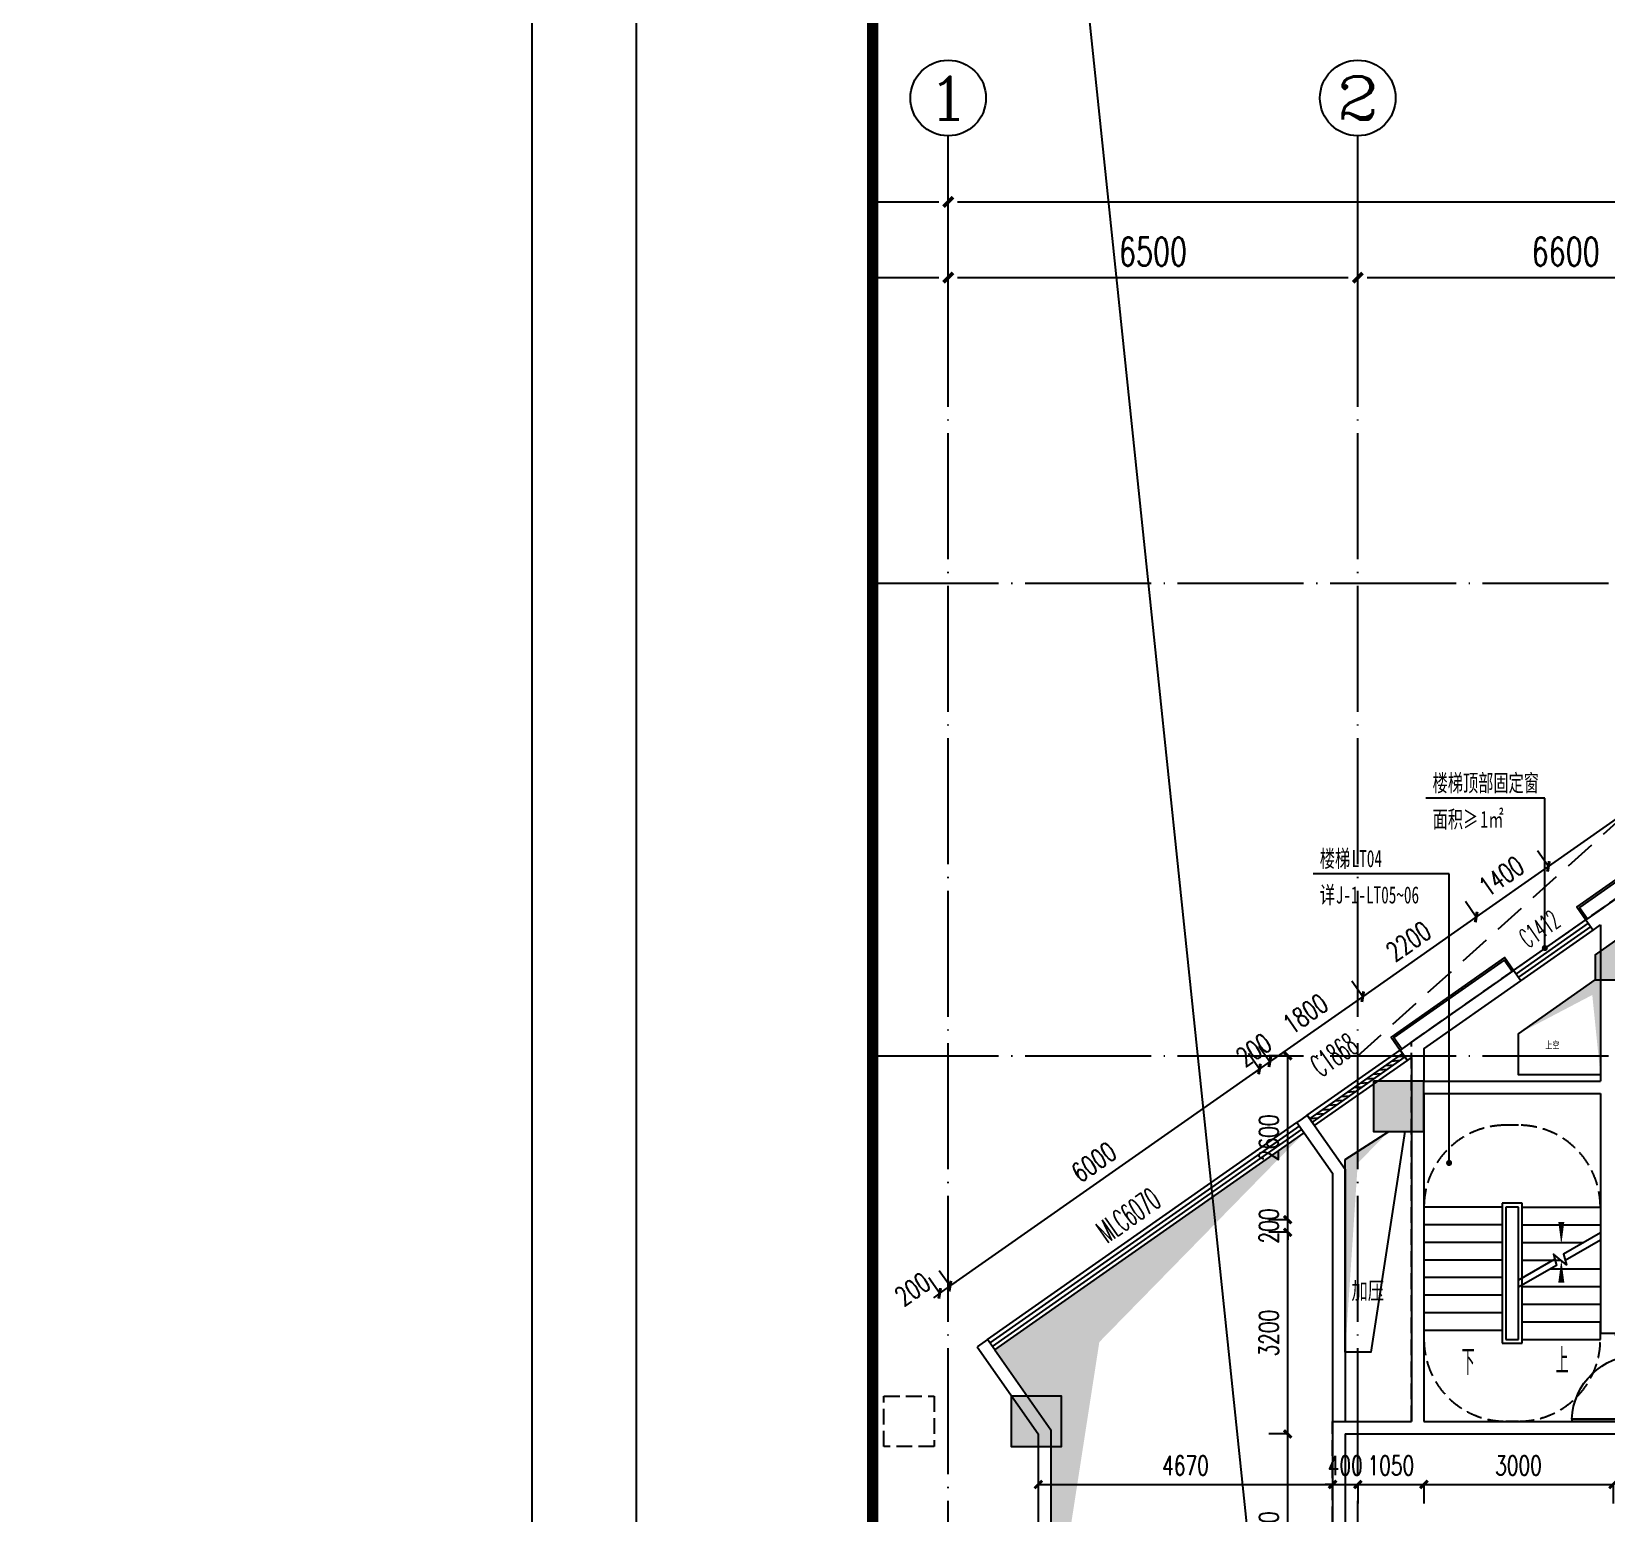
# Model space of a CAD drawing. Header units: millimetres. Extents: x 12325263 to 13848842, y -1463133 to 573208.
# Drawn here: x 12460894 to 12485889, y -642370 to -618852 of the extents above; entities that cross this region are included whole.
import ezdxf
from ezdxf.enums import TextEntityAlignment as Align
from ezdxf.xclip import XClip

# ---------------------------------------------------------------- set-up
doc = ezdxf.new("R2010")
doc.units = ezdxf.units.MM
doc.header["$LTSCALE"] = 1000
doc.header["$XCLIPFRAME"] = 0
for name, pattern in [('ACAD_ISO02W100', [15, 12, -3]), ('DASH', [0.35, 0.25, -0.1]), ('DASHED2', [0.375, 0.25, -0.125]), ('DOTE', [2.42, 2, -0.2, 0.02, -0.2])]:
    doc.linetypes.add(name, pattern=pattern)
for name, color, linetype in [('10# 1层平面图$0$外立面', 83, 'Continuous'), ('A-ANNO-DIMS', 83, 'Continuous'), ('A-ANNO-IDEN', 2, 'Continuous'), ('A-ANNO-TEXT', 7, 'Continuous'), ('A-AXIS', 16, 'DOTE'), ('A-COLS', 6, 'Continuous'), ('A-WALL', 5, 'Continuous'), ('A-WALL-PATT', 8, 'Continuous'), ('A-WIND', 2, 'Continuous'), ('A-WIND-IDEN', 211, 'Continuous'), ('AXIS', 3, 'Continuous'), ('AXIS_TEXT', 7, 'Continuous'), ('DIM_SYMB', 3, 'Continuous'), ('DOOR_FIRE', 1, 'Continuous'), ('PUB_DIM', 83, 'Continuous'), ('PUB_HATCH', 8, 'Continuous'), ('PUB_TEXT', 7, 'Continuous'), ('STAIR', 2, 'Continuous'), ('TITLIN1', 7, 'Continuous'), ('WINDOW', 4, 'Continuous'), ('WINDOW_TEXT', 7, 'Continuous'), ('建筑-楼板开洞', 251, 'Continuous'), ('投影线', 6, 'ACAD_ISO02W100'), ('结构边线', 21, 'DASH')]:
    doc.layers.add(name, color=color, linetype=linetype)
doc.layers.add('20230727修改', color=6, linetype='Continuous', plot=False)
doc.styles.add('_TCH_AXIS', font='COMPLEX', dxfattribs={"bigfont": 'GBCBIG'})
doc.styles.add('_TCH_DIM', font='SIMPLEX.shx', dxfattribs={"width": 0.7, "bigfont": 'GBCBIG.shx'})
doc.styles.add('_TCH_DIM_T3', font='SIMPLEX.shx', dxfattribs={"width": 0.705882, "bigfont": 'GBCBIG.shx'})
doc.styles.add('_TCH_WINDOW', font='SIMPLEX', dxfattribs={"width": 0.7, "height": 3.5, "bigfont": 'GBCBIG'})
doc.styles.add('ACHT', font='simhei.ttf')
doc.styles.add('COMPLEX', font='COMPLEX')
doc.styles.add('TITXC', font='simhei.ttf')
doc.styles.add('TITXV', font='', dxfattribs={"width": 0.7})
doc.styles.add('宋体', font='', dxfattribs={"width": 0.65})
doc.styles.get('TITXV').set_extended_font_data('SimSun')
doc.styles.get('宋体').set_extended_font_data('SimSun')
doc.dimstyles.new('_TCH_ARCH&&120', dxfattribs={"dimtxt": 306, "dimasz": 120, "dimexe": 300, "dimexo": 360, "dimgap": 147, "dimtad": 1, "dimdec": 0, "dimzin": 0, "dimdsep": 46, "dimtxsty": '_TCH_DIM_T3', "dimblk": 'ARCHTICK', "dimcen": 0.09, "dimclrt": 7, "dimazin": 2, "dimtfac": 1, "dimtdec": 0, "dimtix": 1, "dimtmove": 2, "dimatfit": 3, "dimfxl": 1, "dimfxlon": 1, "dimtolj": 1, "dimtzin": 0, "dimarcsym": 0})
doc.dimstyles.new('_TCH_ARCH&&150', dxfattribs={"dimtxt": 446.25, "dimasz": 150, "dimexe": 375, "dimexo": 450, "dimgap": 189.375, "dimtad": 1, "dimdec": 0, "dimzin": 0, "dimdsep": 46, "dimtxsty": '_TCH_DIM_T3', "dimblk": 'asdggshdfhsg_ArchTick', "dimcen": 0.09, "dimclrt": 7, "dimazin": 2, "dimtfac": 1, "dimtdec": 0, "dimtix": 1, "dimtmove": 2, "dimatfit": 3, "dimfxl": 1, "dimtolj": 1, "dimtzin": 0, "dimarcsym": 0})

# ---------------------------------------------------------------- blocks, each defined once
blk = doc.blocks.new('横向图框_A0')
at = {"layer": 'TITLIN1'}
blk.add_lwpolyline([(0, 0), (1189, 0), (1189, 841), (0, 841)], close=True, dxfattribs=at)
at = {"layer": 'TITLIN1', "const_width": 1.2}
blk.add_lwpolyline([(25, 10), (1179, 10), (1179, 831), (25, 831)], close=True, dxfattribs=at)
blk.add_lwpolyline([(25, 10), (1179, 10), (1179, 831), (25, 831)], close=True, dxfattribs=at)
at = {"style": 'TITXV', "width": 0.8}
for tag, p in [('智能化', (9.38, 781)), ('暖通', (3.13, 781)), ('给排水', (15.63, 705)), ('建筑', (3.13, 705)), ('结构', (9.38, 705)), ('电气', (21.88, 705))]:
    blk.add_attdef(tag, text='', height=2.5, rotation=90, dxfattribs=at).set_placement(p, align=Align.MIDDLE_CENTER)
for tag, height, style, p in [('总工程师', 3, 'ACHT', (1143.11, 210.3)), ('审定', 3, 'ACHT', (1143.11, 202.3)), ('审核', 3, 'ACHT', (1143.11, 194.3)), ('设计总负责人1', 3, 'ACHT', (1143.11, 186.3)), ('设计总负责人2', 3, 'ACHT', (1143.11, 178.3)), ('设计总负责人3', 3, 'ACHT', (1143.11, 170.3)), ('专业负责人1', 3, 'ACHT', (1143.11, 162.3)), ('专业负责人2', 3, 'ACHT', (1143.11, 154.3)), ('专业负责人3', 3, 'ACHT', (1143.11, 146.3)), ('校核1', 3, 'ACHT', (1143.11, 138.3)), ('校核2', 3, 'ACHT', (1143.11, 130.3)), ('设计1', 3, 'ACHT', (1143.11, 122.3)), ('设计2', 3, 'ACHT', (1143.11, 114.3)), ('工程编号', 3, 'TITXC', (1142.31, 74.79)), ('专业', 3, 'TITXC', (1170.43, 74.79)), ('设计阶段', 3, 'TITXC', (1155.54, 67.78)), ('图号', 5, 'TITXC', (1140.34, 32.75)), ('出图日期', 3, 'ACHT', (1144.35, 24.29))]:
    blk.add_attdef(tag, text='', height=height, dxfattribs=dict(style=style)).set_placement(p, align=Align.MIDDLE_CENTER)
at = {"style": 'TITXC', "flags": 1}
for tag, height, p in [('建设单位', 3, (1149.82, 102.29)), ('工程名称', 3, (1149.82, 86.29)), ('图纸名称', 5, (1149.82, 51.04))]:
    blk.add_attdef(tag, text='', height=height, dxfattribs=at).set_placement(p, align=Align.MIDDLE_CENTER)
at = {"style": 'ACHT', "width": 0.8}
for tag, p in [('版本号', (1172.76, 32.79)), ('序号', (1172.76, 24.29))]:
    blk.add_attdef(tag, text='', height=3, dxfattribs=at).set_placement(p, align=Align.MIDDLE_CENTER)
blk = doc.blocks.new('*U20')
blk.add_blockref('横向图框_A0', (0, 0))
blk = doc.blocks.new('A$C15443CC7')
at = {"xscale": 150, "yscale": 150, "zscale": 150}
blk.add_blockref('*U20', (0, 0), dxfattribs=at)
blk = doc.blocks.new('_FZH')
blk.add_lwpolyline([(-0.5, -0.5), (0.5, -0.5), (0.5, 0.5), (-0.5, 0.5)], close=True)
at = {"layer": 'PUB_HATCH'}
blk.add_solid([(-0.5, -0.5), (0.5, -0.5), (-0.5, 0.5), (0.5, 0.5)], dxfattribs=at)
blk = doc.blocks.new('asfasfsdgdsfhsghh')
at = {"layer": 'A-WALL-PATT'}
blk.add_hatch(color=256, dxfattribs=at).paths.add_polyline_path([(-35335, 77382), (-35735, 77102), (-35735, 76705), (-35335, 76705)])
at = {"layer": 'A-COLS'}
blk.add_lwpolyline([(-35335, 77382), (-35735, 77102), (-35735, 76705), (-35335, 76705)], close=True, dxfattribs=at)
at = {"layer": 'A-COLS', "linetype": 'DASH'}
blk.add_lwpolyline([(-47020, 70100), (-46220, 70100), (-46220, 69300), (-47020, 69300)], close=True, dxfattribs=at)
at = {"layer": 'A-COLS', "xscale": 800, "yscale": 800, "zscale": 800, "rotation": 270}
for p in [(-38850, 74700), (-44600, 69700)]:
    blk.add_blockref('_FZH', p, dxfattribs=at)
blk = doc.blocks.new('_AXISO')
blk.add_circle((0, 0), 0.5)
at = {"layer": 'AXIS_TEXT', "style": 'COMPLEX', "width": 1.041667}
blk.add_attdef('A', text='', height=0.56, dxfattribs=at).set_placement((-0.25, -0.28), (0.25, -0.28), align=Align.FIT)
blk = doc.blocks.new('asdggshdfhsg_ArchTick')
at = {"color": 0, "linetype": 'ByBlock', "const_width": 0.4}
blk.add_lwpolyline([(-0.5, -0.5), (0.5, 0.5)], dxfattribs=at)
blk = doc.blocks.new('*D5247')
at = {"layer": 'AXIS', "color": 0, "lineweight": -2, "transparency": 16777216}
for p, q in [((12411417, 1082540), (12411417, 1085415)), ((12424867, 1082540), (12424867, 1085415)), ((12411567, 1085040), (12424717, 1085040))]:
    blk.add_line(p, q, dxfattribs=at)
at = {"layer": 'Defpoints', "color": 0, "transparency": 16777216}
for p in [(12424867, 1085040), (12411417, 1082090), (12424867, 1082090)]:
    blk.add_point(p, dxfattribs=at)
at = {"layer": 'AXIS', "color": 0, "lineweight": -2, "transparency": 16777216, "xscale": 150, "yscale": 150, "zscale": 150, "rotation": 180}
blk.add_blockref('asdggshdfhsg_ArchTick', (12411417, 1085040), dxfattribs=at)
at = {"layer": 'AXIS', "color": 0, "lineweight": -2, "transparency": 16777216, "xscale": 150, "yscale": 150, "zscale": 150}
blk.add_blockref('asdggshdfhsg_ArchTick', (12424867, 1085040), dxfattribs=at)
at = {"layer": 'AXIS', "color": 7, "transparency": 16777216, "insert": (12418142, 1085452), "char_height": 446.2, "attachment_point": 5, "style": '_TCH_DIM_T3'}
blk.add_mtext('\\A1;13450', dxfattribs=at)
blk = doc.blocks.new('*D5248')
at = {"layer": 'AXIS', "color": 0, "lineweight": -2, "transparency": 16777216}
for p, q in [((12424867, 1082540), (12424867, 1085415)), ((12470867, 1082540), (12470867, 1085415)), ((12425017, 1085040), (12470717, 1085040))]:
    blk.add_line(p, q, dxfattribs=at)
at = {"layer": 'Defpoints', "color": 0, "transparency": 16777216}
for p in [(12470867, 1085040), (12424867, 1082090), (12470867, 1082090)]:
    blk.add_point(p, dxfattribs=at)
at = {"layer": 'AXIS', "color": 0, "lineweight": -2, "transparency": 16777216, "xscale": 150, "yscale": 150, "zscale": 150, "rotation": 180}
blk.add_blockref('asdggshdfhsg_ArchTick', (12424867, 1085040), dxfattribs=at)
at = {"layer": 'AXIS', "color": 0, "lineweight": -2, "transparency": 16777216, "xscale": 150, "yscale": 150, "zscale": 150}
blk.add_blockref('asdggshdfhsg_ArchTick', (12470867, 1085040), dxfattribs=at)
at = {"layer": 'AXIS', "color": 7, "transparency": 16777216, "insert": (12447867, 1085452), "char_height": 446.2, "attachment_point": 5, "style": '_TCH_DIM_T3'}
blk.add_mtext('\\A1;46000', dxfattribs=at)
blk = doc.blocks.new('*D5249')
at = {"layer": 'AXIS', "color": 0, "lineweight": -2, "transparency": 16777216}
for p, q in [((12411417, 1082540), (12411417, 1084215)), ((12424867, 1082540), (12424867, 1084215)), ((12411567, 1083840), (12424717, 1083840))]:
    blk.add_line(p, q, dxfattribs=at)
at = {"layer": 'Defpoints', "color": 0, "transparency": 16777216}
for p in [(12424867, 1083840), (12411417, 1082090), (12424867, 1082090)]:
    blk.add_point(p, dxfattribs=at)
at = {"layer": 'AXIS', "color": 0, "lineweight": -2, "transparency": 16777216, "xscale": 150, "yscale": 150, "zscale": 150, "rotation": 180}
blk.add_blockref('asdggshdfhsg_ArchTick', (12411417, 1083840), dxfattribs=at)
at = {"layer": 'AXIS', "color": 0, "lineweight": -2, "transparency": 16777216, "xscale": 150, "yscale": 150, "zscale": 150}
blk.add_blockref('asdggshdfhsg_ArchTick', (12424867, 1083840), dxfattribs=at)
at = {"layer": 'AXIS', "color": 7, "transparency": 16777216, "insert": (12418142, 1084252), "char_height": 446.2, "attachment_point": 5, "style": '_TCH_DIM_T3'}
blk.add_mtext('\\A1;13450', dxfattribs=at)
blk = doc.blocks.new('*D5250')
at = {"layer": 'AXIS', "color": 0, "lineweight": -2, "transparency": 16777216}
for p, q in [((12424867, 1082540), (12424867, 1084215)), ((12431367, 1082540), (12431367, 1084215)), ((12425017, 1083840), (12431217, 1083840))]:
    blk.add_line(p, q, dxfattribs=at)
at = {"layer": 'Defpoints', "color": 0, "transparency": 16777216}
for p in [(12431367, 1083840), (12424867, 1082090), (12431367, 1082090)]:
    blk.add_point(p, dxfattribs=at)
at = {"layer": 'AXIS', "color": 0, "lineweight": -2, "transparency": 16777216, "xscale": 150, "yscale": 150, "zscale": 150, "rotation": 180}
blk.add_blockref('asdggshdfhsg_ArchTick', (12424867, 1083840), dxfattribs=at)
at = {"layer": 'AXIS', "color": 0, "lineweight": -2, "transparency": 16777216, "xscale": 150, "yscale": 150, "zscale": 150}
blk.add_blockref('asdggshdfhsg_ArchTick', (12431367, 1083840), dxfattribs=at)
at = {"layer": 'AXIS', "color": 7, "transparency": 16777216, "insert": (12428117, 1084252), "char_height": 446.2, "attachment_point": 5, "style": '_TCH_DIM_T3'}
blk.add_mtext('\\A1;6500', dxfattribs=at)
blk = doc.blocks.new('*D5251')
at = {"layer": 'AXIS', "color": 0, "lineweight": -2, "transparency": 16777216}
for p, q in [((12431367, 1082540), (12431367, 1084215)), ((12437967, 1082540), (12437967, 1084215)), ((12431517, 1083840), (12437817, 1083840))]:
    blk.add_line(p, q, dxfattribs=at)
at = {"layer": 'Defpoints', "color": 0, "transparency": 16777216}
for p in [(12437967, 1083840), (12431367, 1082090), (12437967, 1082090)]:
    blk.add_point(p, dxfattribs=at)
at = {"layer": 'AXIS', "color": 0, "lineweight": -2, "transparency": 16777216, "xscale": 150, "yscale": 150, "zscale": 150, "rotation": 180}
blk.add_blockref('asdggshdfhsg_ArchTick', (12431367, 1083840), dxfattribs=at)
at = {"layer": 'AXIS', "color": 0, "lineweight": -2, "transparency": 16777216, "xscale": 150, "yscale": 150, "zscale": 150}
blk.add_blockref('asdggshdfhsg_ArchTick', (12437967, 1083840), dxfattribs=at)
at = {"layer": 'AXIS', "color": 7, "transparency": 16777216, "insert": (12434667, 1084252), "char_height": 446.2, "attachment_point": 5, "style": '_TCH_DIM_T3'}
blk.add_mtext('\\A1;6600', dxfattribs=at)
blk = doc.blocks.new('adgfasfg')
at = {"layer": '10# 1层平面图$0$外立面', "elevation": 0}
for points in [[(18335, 9801), (18192, 10005), (18151, 9977), (18294, 9772)], [(17271, 9054), (17122, 9266), (17081, 9237), (17230, 9025)], [(16214, 8297), (16063, 8512), (16022, 8483), (16173, 8268)], [(15142, 7561), (14994, 7773), (14953, 7744), (15101, 7532)], [(14078, 6814), (13927, 7029), (13887, 7000), (14037, 6786)], [(9362, 6053), (9362, 6303), (9312, 6303), (9312, 6053)], [(10562, 6053), (10562, 6303), (10512, 6303), (10512, 6053)], [(11762, 6053), (11762, 6303), (11712, 6303), (11712, 6053)], [(13015, 6061), (12940, 6299), (12892, 6284), (12968, 6046)]]:
    blk.add_lwpolyline(points, close=True, dxfattribs=at)
for points in [[(9312, 6253), (9312, 6453), (9034, 6453), (6362, 4580), (6506, 4375)], [(9282, 6253), (9282, 6423), (9043, 6423), (6404, 4573), (6531, 4393)], [(5360, 3571), (5216, 3776), (2105, 1594), (2248, 1390)], [(5335, 3554), (5209, 3735), (2147, 1587), (2273, 1407)], [(1430, 816), (1286, 1020), (-2111, -1363), (-1968, -1567)], [(1405, 798), (1279, 979), (-2070, -1370), (-1943, -1550)], [(-3114, -2371), (-3258, -2166), (-5059, -3429), (-4916, -3634)], [(-3139, -2388), (-3265, -2208), (-5017, -3437), (-4891, -3617)]]:
    blk.add_lwpolyline(points, dxfattribs=at)
blk = doc.blocks.new('_ArchTick')
at = {"color": 0, "linetype": 'ByBlock', "const_width": 0.4}
blk.add_lwpolyline([(-0.5, -0.5), (0.5, 0.5)], dxfattribs=at)
blk = doc.blocks.new('*D4958')
at = {"layer": 'A-ANNO-DIMS', "color": 0, "lineweight": -2, "transparency": 16777216}
for p, q in [((12488365, -629719), (12488192, -629473)), ((12484967, -632101), (12488365, -629718)), ((12484968, -632102), (12484795, -631856))]:
    blk.add_line(p, q, dxfattribs=at)
at = {"layer": 'Defpoints', "color": 0, "transparency": 16777216}
for p in [(12488365, -629718), (12488815, -630360), (12485417, -632743)]:
    blk.add_point(p, dxfattribs=at)
at = {"layer": 'A-ANNO-DIMS', "color": 0, "lineweight": -2, "transparency": 16777216, "xscale": 120, "yscale": 120, "zscale": 120}
for p, rotation in [((12488365, -629718), 35.04566740998871), ((12484967, -632101), 215.0456674099887)]:
    blk.add_blockref('_ArchTick', p, dxfattribs=dict(at, rotation=rotation))
at = {"layer": 'A-ANNO-DIMS', "color": 7, "transparency": 16777216, "insert": (12486494, -630664), "char_height": 306, "attachment_point": 5, "rotation": 35.0457, "style": '_TCH_DIM_T3'}
blk.add_mtext('\\A1;4150', dxfattribs=at)
blk = doc.blocks.new('*D4959')
at = {"layer": 'A-ANNO-DIMS', "color": 0, "lineweight": -2, "transparency": 16777216}
for p, q in [((12484968, -632102), (12484795, -631856)), ((12483821, -632905), (12484967, -632101)), ((12483821, -632906), (12483649, -632660))]:
    blk.add_line(p, q, dxfattribs=at)
at = {"layer": 'Defpoints', "color": 0, "transparency": 16777216}
for p in [(12484967, -632101), (12485417, -632743), (12484271, -633547)]:
    blk.add_point(p, dxfattribs=at)
at = {"layer": 'A-ANNO-DIMS', "color": 0, "lineweight": -2, "transparency": 16777216, "xscale": 120, "yscale": 120, "zscale": 120}
for p, rotation in [((12484967, -632101), 35.04566740998127), ((12483821, -632905), 215.0456674099813)]:
    blk.add_blockref('_ArchTick', p, dxfattribs=dict(at, rotation=rotation))
at = {"layer": 'A-ANNO-DIMS', "color": 7, "transparency": 16777216, "insert": (12484222, -632258), "char_height": 306, "attachment_point": 5, "rotation": 35.0457, "style": '_TCH_DIM_T3'}
blk.add_mtext('\\A1;1400', dxfattribs=at)
blk = doc.blocks.new('*D4960')
at = {"layer": 'A-ANNO-DIMS', "color": 0, "lineweight": -2, "transparency": 16777216}
for p, q in [((12483821, -632906), (12483649, -632660)), ((12482020, -634169), (12483821, -632905)), ((12482020, -634169), (12481847, -633923))]:
    blk.add_line(p, q, dxfattribs=at)
at = {"layer": 'Defpoints', "color": 0, "transparency": 16777216}
for p in [(12483821, -632905), (12484271, -633547), (12482470, -634810)]:
    blk.add_point(p, dxfattribs=at)
at = {"layer": 'A-ANNO-DIMS', "color": 0, "lineweight": -2, "transparency": 16777216, "xscale": 120, "yscale": 120, "zscale": 120}
for p, rotation in [((12483821, -632905), 35.04566740999079), ((12482020, -634169), 215.0456674099908)]:
    blk.add_blockref('_ArchTick', p, dxfattribs=dict(at, rotation=rotation))
at = {"layer": 'A-ANNO-DIMS', "color": 7, "transparency": 16777216, "insert": (12482748, -633291), "char_height": 306, "attachment_point": 5, "rotation": 35.0457, "style": '_TCH_DIM_T3'}
blk.add_mtext('\\A1;2200', dxfattribs=at)
blk = doc.blocks.new('*D4961')
at = {"layer": 'A-ANNO-DIMS', "color": 0, "lineweight": -2, "transparency": 16777216}
for p, q in [((12482020, -634169), (12481847, -633923)), ((12480546, -635202), (12482020, -634169)), ((12480547, -635203), (12480374, -634957))]:
    blk.add_line(p, q, dxfattribs=at)
at = {"layer": 'Defpoints', "color": 0, "transparency": 16777216}
for p in [(12482020, -634169), (12482470, -634810), (12480996, -635844)]:
    blk.add_point(p, dxfattribs=at)
at = {"layer": 'A-ANNO-DIMS', "color": 0, "lineweight": -2, "transparency": 16777216, "xscale": 120, "yscale": 120, "zscale": 120}
for p, rotation in [((12482020, -634169), 35.0456674099902), ((12480546, -635202), 215.0456674099902)]:
    blk.add_blockref('_ArchTick', p, dxfattribs=dict(at, rotation=rotation))
at = {"layer": 'A-ANNO-DIMS', "color": 7, "transparency": 16777216, "insert": (12481111, -634440), "char_height": 306, "attachment_point": 5, "rotation": 35.0457, "style": '_TCH_DIM_T3'}
blk.add_mtext('\\A1;1800', dxfattribs=at)
blk = doc.blocks.new('*D4962')
at = {"layer": 'A-ANNO-DIMS', "color": 0, "lineweight": -2, "transparency": 16777216}
for p, q in [((12480383, -635318), (12480210, -635071)), ((12480547, -635203), (12480374, -634957)), ((12480382, -635317), (12480284, -635386)), ((12480382, -635317), (12480546, -635202)), ((12480546, -635202), (12480644, -635133))]:
    blk.add_line(p, q, dxfattribs=at)
at = {"layer": 'Defpoints', "color": 0, "transparency": 16777216}
for p in [(12480546, -635202), (12480996, -635844), (12480833, -635959)]:
    blk.add_point(p, dxfattribs=at)
at = {"layer": 'A-ANNO-DIMS', "color": 0, "lineweight": -2, "transparency": 16777216, "xscale": 120, "yscale": 120, "zscale": 120}
for p, rotation in [((12480546, -635202), 215.045667410036), ((12480382, -635317), 35.04566741003597)]:
    blk.add_blockref('_ArchTick', p, dxfattribs=dict(at, rotation=rotation))
at = {"layer": 'A-ANNO-DIMS', "color": 7, "transparency": 16777216, "insert": (12480292, -635014), "char_height": 306, "attachment_point": 5, "rotation": 35.0457, "style": '_TCH_DIM_T3'}
blk.add_mtext('\\A1;200', dxfattribs=at)
blk = doc.blocks.new('*D4963')
at = {"layer": 'A-ANNO-DIMS', "color": 0, "lineweight": -2, "transparency": 16777216}
for p, q in [((12480383, -635318), (12480210, -635071)), ((12475470, -638762), (12480382, -635317)), ((12475471, -638763), (12475298, -638517))]:
    blk.add_line(p, q, dxfattribs=at)
at = {"layer": 'Defpoints', "color": 0, "transparency": 16777216}
for p in [(12480382, -635317), (12480833, -635959), (12475920, -639404)]:
    blk.add_point(p, dxfattribs=at)
at = {"layer": 'A-ANNO-DIMS', "color": 0, "lineweight": -2, "transparency": 16777216, "xscale": 120, "yscale": 120, "zscale": 120}
for p, rotation in [((12480382, -635317), 35.04566740998585), ((12475470, -638762), 215.0456674099858)]:
    blk.add_blockref('_ArchTick', p, dxfattribs=dict(at, rotation=rotation))
at = {"layer": 'A-ANNO-DIMS', "color": 7, "transparency": 16777216, "insert": (12477754, -636794), "char_height": 306, "attachment_point": 5, "rotation": 35.0457, "style": '_TCH_DIM_T3'}
blk.add_mtext('\\A1;6000', dxfattribs=at)
blk = doc.blocks.new('*D4964')
at = {"layer": 'A-ANNO-DIMS', "color": 0, "lineweight": -2, "transparency": 16777216}
for p, q in [((12475471, -638763), (12475298, -638517)), ((12475307, -638878), (12475134, -638632)), ((12475306, -638877), (12475470, -638762)), ((12475470, -638762), (12475568, -638693)), ((12475306, -638877), (12475208, -638946))]:
    blk.add_line(p, q, dxfattribs=at)
at = {"layer": 'Defpoints', "color": 0, "transparency": 16777216}
for p in [(12475470, -638762), (12475757, -639519), (12475920, -639404)]:
    blk.add_point(p, dxfattribs=at)
at = {"layer": 'A-ANNO-DIMS', "color": 0, "lineweight": -2, "transparency": 16777216, "xscale": 120, "yscale": 120, "zscale": 120}
for p, rotation in [((12475306, -638877), 35.04566740996354), ((12475470, -638762), 215.0456674099636)]:
    blk.add_blockref('_ArchTick', p, dxfattribs=dict(at, rotation=rotation))
at = {"layer": 'A-ANNO-DIMS', "color": 7, "transparency": 16777216, "insert": (12474877, -638812), "char_height": 306, "attachment_point": 5, "rotation": 35.0457, "style": '_TCH_DIM_T3'}
blk.add_mtext('\\A1;200', dxfattribs=at)
blk = doc.blocks.new('*D4983')
at = {"layer": 'Defpoints', "color": 0, "transparency": 16777216}
for p in [(12480830, -635108), (12481742, -635108), (12481742, -637708)]:
    blk.add_point(p, dxfattribs=at)
at = {"layer": 'PUB_DIM', "color": 0, "lineweight": -2, "transparency": 16777216}
for p, q in [((12480831, -635108), (12480530, -635108)), ((12480830, -637708), (12480830, -635108)), ((12480831, -637708), (12480530, -637708))]:
    blk.add_line(p, q, dxfattribs=at)
at = {"layer": 'PUB_DIM', "color": 0, "lineweight": -2, "transparency": 16777216, "xscale": 120, "yscale": 120, "zscale": 120}
for p, rotation in [((12480830, -635108), 90), ((12480830, -637708), 270)]:
    blk.add_blockref('_ArchTick', p, dxfattribs=dict(at, rotation=rotation))
at = {"layer": 'PUB_DIM', "color": 7, "transparency": 16777216, "insert": (12480530, -636408), "char_height": 306, "attachment_point": 5, "rotation": 90, "style": '_TCH_DIM_T3'}
blk.add_mtext('\\A1;2600', dxfattribs=at)
blk = doc.blocks.new('*D4984')
at = {"layer": 'Defpoints', "color": 0, "transparency": 16777216}
for p in [(12480830, -637708), (12481742, -637708), (12481742, -637908)]:
    blk.add_point(p, dxfattribs=at)
at = {"layer": 'PUB_DIM', "color": 0, "lineweight": -2, "transparency": 16777216}
for p, q in [((12480830, -637708), (12480830, -637588)), ((12480831, -637708), (12480530, -637708)), ((12480830, -637908), (12480830, -637708)), ((12480831, -637908), (12480530, -637908)), ((12480830, -637908), (12480830, -638028))]:
    blk.add_line(p, q, dxfattribs=at)
at = {"layer": 'PUB_DIM', "color": 0, "lineweight": -2, "transparency": 16777216, "xscale": 120, "yscale": 120, "zscale": 120}
for p, rotation in [((12480830, -637708), 270), ((12480830, -637908), 90)]:
    blk.add_blockref('_ArchTick', p, dxfattribs=dict(at, rotation=rotation))
at = {"layer": 'PUB_DIM', "color": 7, "transparency": 16777216, "insert": (12480530, -637808), "char_height": 306, "attachment_point": 5, "rotation": 90, "style": '_TCH_DIM_T3'}
blk.add_mtext('\\A1;200', dxfattribs=at)
blk = doc.blocks.new('*D4985')
at = {"layer": 'Defpoints', "color": 0, "transparency": 16777216}
for p in [(12480830, -637908), (12481742, -637908), (12481742, -641108)]:
    blk.add_point(p, dxfattribs=at)
at = {"layer": 'PUB_DIM', "color": 0, "lineweight": -2, "transparency": 16777216}
for p, q in [((12480831, -637908), (12480530, -637908)), ((12480830, -641108), (12480830, -637908)), ((12480831, -641108), (12480530, -641108))]:
    blk.add_line(p, q, dxfattribs=at)
at = {"layer": 'PUB_DIM', "color": 0, "lineweight": -2, "transparency": 16777216, "xscale": 120, "yscale": 120, "zscale": 120}
for p, rotation in [((12480830, -637908), 90), ((12480830, -641108), 270)]:
    blk.add_blockref('_ArchTick', p, dxfattribs=dict(at, rotation=rotation))
at = {"layer": 'PUB_DIM', "color": 7, "transparency": 16777216, "insert": (12480530, -639508), "char_height": 306, "attachment_point": 5, "rotation": 90, "style": '_TCH_DIM_T3'}
blk.add_mtext('\\A1;3200', dxfattribs=at)
blk = doc.blocks.new('*D4986')
at = {"layer": 'Defpoints', "color": 0, "transparency": 16777216}
for p in [(12480830, -641108), (12481742, -641108), (12481742, -644308)]:
    blk.add_point(p, dxfattribs=at)
at = {"layer": 'PUB_DIM', "color": 0, "lineweight": -2, "transparency": 16777216}
for p, q in [((12480831, -641108), (12480530, -641108)), ((12480830, -644308), (12480830, -641108)), ((12480831, -644308), (12480530, -644308))]:
    blk.add_line(p, q, dxfattribs=at)
at = {"layer": 'PUB_DIM', "color": 0, "lineweight": -2, "transparency": 16777216, "xscale": 120, "yscale": 120, "zscale": 120}
for p, rotation in [((12480830, -641108), 90), ((12480830, -644308), 270)]:
    blk.add_blockref('_ArchTick', p, dxfattribs=dict(at, rotation=rotation))
at = {"layer": 'PUB_DIM', "color": 7, "transparency": 16777216, "insert": (12480530, -642708), "char_height": 306, "attachment_point": 5, "rotation": 90, "style": '_TCH_DIM_T3'}
blk.add_mtext('\\A1;3200', dxfattribs=at)
blk = doc.blocks.new('*D4996')
at = {"layer": 'Defpoints', "color": 0, "transparency": 16777216}
for p in [(12482992, -640308), (12485992, -640308), (12485992, -641910)]:
    blk.add_point(p, dxfattribs=at)
at = {"layer": 'PUB_DIM', "color": 0, "lineweight": -2, "transparency": 16777216}
for p, q in [((12482992, -641909), (12482992, -642210)), ((12482992, -641910), (12485992, -641910)), ((12485992, -641909), (12485992, -642210))]:
    blk.add_line(p, q, dxfattribs=at)
at = {"layer": 'PUB_DIM', "color": 0, "lineweight": -2, "transparency": 16777216, "xscale": 120, "yscale": 120, "zscale": 120, "rotation": 180}
blk.add_blockref('_ArchTick', (12482992, -641910), dxfattribs=at)
at = {"layer": 'PUB_DIM', "color": 0, "lineweight": -2, "transparency": 16777216, "xscale": 120, "yscale": 120, "zscale": 120}
blk.add_blockref('_ArchTick', (12485992, -641910), dxfattribs=at)
at = {"layer": 'PUB_DIM', "color": 7, "transparency": 16777216, "insert": (12484492, -641610), "char_height": 306, "attachment_point": 5, "style": '_TCH_DIM_T3'}
blk.add_mtext('\\A1;3000', dxfattribs=at)
blk = doc.blocks.new('*D4997')
at = {"layer": 'Defpoints', "color": 0, "transparency": 16777216}
for p in [(12481942, -640308), (12482992, -640308), (12482992, -641910)]:
    blk.add_point(p, dxfattribs=at)
at = {"layer": 'PUB_DIM', "color": 0, "lineweight": -2, "transparency": 16777216}
for p, q in [((12481942, -641909), (12481942, -642210)), ((12481942, -641910), (12482992, -641910)), ((12482992, -641909), (12482992, -642210))]:
    blk.add_line(p, q, dxfattribs=at)
at = {"layer": 'PUB_DIM', "color": 0, "lineweight": -2, "transparency": 16777216, "xscale": 120, "yscale": 120, "zscale": 120, "rotation": 180}
blk.add_blockref('_ArchTick', (12481942, -641910), dxfattribs=at)
at = {"layer": 'PUB_DIM', "color": 0, "lineweight": -2, "transparency": 16777216, "xscale": 120, "yscale": 120, "zscale": 120}
blk.add_blockref('_ArchTick', (12482992, -641910), dxfattribs=at)
at = {"layer": 'PUB_DIM', "color": 7, "transparency": 16777216, "insert": (12482467, -641610), "char_height": 306, "attachment_point": 5, "style": '_TCH_DIM_T3'}
blk.add_mtext('\\A1;1050', dxfattribs=at)
blk = doc.blocks.new('*D4998')
at = {"layer": 'Defpoints', "color": 0, "transparency": 16777216}
for p in [(12481542, -640308), (12481942, -640308), (12481942, -641910)]:
    blk.add_point(p, dxfattribs=at)
at = {"layer": 'PUB_DIM', "color": 0, "lineweight": -2, "transparency": 16777216}
for p, q in [((12481542, -641910), (12481422, -641910)), ((12481542, -641909), (12481542, -642210)), ((12481542, -641910), (12481942, -641910)), ((12481942, -641909), (12481942, -642210)), ((12481942, -641910), (12482062, -641910))]:
    blk.add_line(p, q, dxfattribs=at)
at = {"layer": 'PUB_DIM', "color": 0, "lineweight": -2, "transparency": 16777216, "xscale": 120, "yscale": 120, "zscale": 120}
blk.add_blockref('_ArchTick', (12481542, -641910), dxfattribs=at)
at = {"layer": 'PUB_DIM', "color": 0, "lineweight": -2, "transparency": 16777216, "xscale": 120, "yscale": 120, "zscale": 120, "rotation": 180}
blk.add_blockref('_ArchTick', (12481942, -641910), dxfattribs=at)
at = {"layer": 'PUB_DIM', "color": 7, "transparency": 16777216, "insert": (12481742, -641610), "char_height": 306, "attachment_point": 5, "style": '_TCH_DIM_T3'}
blk.add_mtext('\\A1;400', dxfattribs=at)
blk = doc.blocks.new('*D4999')
at = {"layer": 'Defpoints', "color": 0, "transparency": 16777216}
for p in [(12476872, -640308), (12481542, -640308), (12481542, -641910)]:
    blk.add_point(p, dxfattribs=at)
at = {"layer": 'PUB_DIM', "color": 0, "lineweight": -2, "transparency": 16777216}
for p, q in [((12476872, -641909), (12476872, -642210)), ((12476872, -641910), (12481542, -641910)), ((12481542, -641909), (12481542, -642210))]:
    blk.add_line(p, q, dxfattribs=at)
at = {"layer": 'PUB_DIM', "color": 0, "lineweight": -2, "transparency": 16777216, "xscale": 120, "yscale": 120, "zscale": 120, "rotation": 180}
blk.add_blockref('_ArchTick', (12476872, -641910), dxfattribs=at)
at = {"layer": 'PUB_DIM', "color": 0, "lineweight": -2, "transparency": 16777216, "xscale": 120, "yscale": 120, "zscale": 120}
blk.add_blockref('_ArchTick', (12481542, -641910), dxfattribs=at)
at = {"layer": 'PUB_DIM', "color": 7, "transparency": 16777216, "insert": (12479207, -641610), "char_height": 306, "attachment_point": 5, "style": '_TCH_DIM_T3'}
blk.add_mtext('\\A1;4670', dxfattribs=at)
blk = doc.blocks.new('$DorLib2D$00000225')
at = {"color": 0}
for p, q in [((0.475, -0.001), (0.475, 0.752)), ((0.475, 0.752), (0.5, 0.752)), ((0.5, -0.001), (0.5, 0.752)), ((-0.5, 0), (-0.5, 0.252)), ((-0.475, 0.252), (-0.5, 0.252)), ((-0.475, 0), (-0.475, 0.252)), ((-0.475, 0), (-0.5, 0)), ((0.475, -0.001), (0.5, -0.001))]:
    blk.add_line(p, q, dxfattribs=at)
for centre, radius, start, end in [((0.505, -0.002), 0.755, 92.2493, 179.7238), ((-0.501, 0.003), 0.251, 359.7899, 84.0974)]:
    blk.add_arc(centre, radius, start, end, dxfattribs=at)
blk = doc.blocks.new('$WINLIB2D$00000001')
at = {"color": 0}
for points in [[(-0.5, 0.5), (-0.5, -0.5)], [(-0.5, 0.5), (0.5, 0.5)], [(0.5, -0.5), (0.5, 0.5)], [(0.5, 0.1667), (-0.5, 0.1667)], [(0.5, -0.1667), (-0.5, -0.1667)], [(-0.5, -0.5), (0.5, -0.5)]]:
    blk.add_lwpolyline(points, dxfattribs=at)
blk = doc.blocks.new('$WINLIB2D$00000039')
at = {"color": 0}
for points in [[(-0.5, 0.5), (-0.5, -0.5)], [(0.5, 0.5), (-0.5, 0.5)], [(0.5, -0.5), (0.5, 0.5)], [(-0.5, 0.167), (0.5, 0.167)], [(-0.384, -0.167), (-0.448, 0.167)], [(-0.316, -0.167), (-0.38, 0.167)], [(-0.248, -0.167), (-0.312, 0.167)], [(-0.18, -0.167), (-0.244, 0.167)], [(-0.112, -0.167), (-0.176, 0.167)], [(-0.044, -0.167), (-0.108, 0.167)], [(0.024, -0.167), (-0.04, 0.167)], [(0.092, -0.167), (0.028, 0.167)], [(0.16, -0.167), (0.096, 0.167)], [(0.228, -0.167), (0.164, 0.167)], [(0.296, -0.167), (0.232, 0.167)], [(0.364, -0.167), (0.3, 0.167)], [(0.432, -0.167), (0.368, 0.167)], [(0.5, -0.167), (0.436, 0.167)], [(-0.452, -0.167), (-0.5, 0.084)], [(-0.5, -0.167), (0.5, -0.167)], [(0.5, -0.5), (-0.5, -0.5)]]:
    blk.add_lwpolyline(points, dxfattribs=at)
blk = doc.blocks.new('qlzw')
at = {"layer": 'A-AXIS'}
for p, q in [((12424866.8, 979489.8), (12424866.8, 1082089.8)), ((12431366.8, 979489.8), (12431366.8, 1082089.8)), ((12411416.8, 1078989.8), (12486866.8, 1078989.8)), ((12411416.8, 1071489.8), (12486866.8, 1071489.8))]:
    blk.add_line(p, q, dxfattribs=at)
at = {"layer": 'AXIS'}
for p, q in [((12424866.8, 1082089.8), (12424866.8, 1086089.8)), ((12431366.8, 1082089.8), (12431366.8, 1086089.8))]:
    blk.add_line(p, q, dxfattribs=at)
ref = blk.add_blockref('_AXISO', (12424866.8, 1086689.8), dxfattribs=dict(at, xscale=1200, yscale=1200, zscale=1200))
ref.add_attrib('A', '1', dxfattribs={"layer": 'AXIS_TEXT', "height": 678.8, "style": '_TCH_AXIS', "width": 2.333333}).set_placement((12424527.4, 1086350.3), (12425206.2, 1086350.3), align=Align.FIT)
ref = blk.add_blockref('_AXISO', (12431366.8, 1086689.8), dxfattribs=dict(at, xscale=1200, yscale=1200, zscale=1200))
ref.add_attrib('A', '2', dxfattribs={"layer": 'AXIS_TEXT', "height": 678.8, "style": '_TCH_AXIS', "width": 1.5}).set_placement((12431027.4, 1086350.3), (12431706.2, 1086350.3), align=Align.FIT)
for p1, p2, distance, picture, middle in [((12411416.8, 1082089.8), (12424866.8, 1082089.8), 2950, '*D5247', (12418141.8, 1085452.3)), ((12424866.8, 1082089.8), (12470866.8, 1082089.8), 2950, '*D5248', (12447866.8, 1085452.3)), ((12411416.8, 1082089.8), (12424866.8, 1082089.8), 1750, '*D5249', (12418141.8, 1084252.3)), ((12424866.8, 1082089.8), (12431366.8, 1082089.8), 1750, '*D5250', (12428116.8, 1084252.3)), ((12431366.8, 1082089.8), (12437966.8, 1082089.8), 1750, '*D5251', (12434666.8, 1084252.3))]:
    dim = blk.add_aligned_dim(p1=p1, p2=p2, distance=distance, dimstyle='_TCH_ARCH&&150', dxfattribs=at)
    dim.commit()
    dim.dimension.update_dxf_attribs({"geometry": picture, "text_midpoint": middle})

msp = doc.modelspace()

# ---------------------------------------------------------------- hatches: boundary and pattern name
at = {"layer": '建筑-楼板开洞'}
h = msp.add_hatch(color=256, dxfattribs=at)
h.dxf.hatch_style = 1
h.paths.add_polyline_path([(12485791.6, -635408), (12485791.6, -633902.8), (12485706.6, -633902.8), (12484491.6, -634756.5), (12485663.3, -634141.9)])
h = msp.add_hatch(color=256, dxfattribs=at)
h.dxf.hatch_style = 1
h.paths.add_polyline_path([(12477071.6, -644608), (12477071.6, -641045.4), (12476179.3, -639773.3), (12481091.4, -636327.9), (12477840, -639650)])
h = msp.add_hatch(color=256, dxfattribs=at)
h.dxf.hatch_style = 1
h.paths.add_polyline_path([(12481741.6, -639808), (12481741.6, -636752.1), (12482431.9, -636308), (12481941.6, -636811.2)])

# ---------------------------------------------------------------- linework, layer by layer
msp.add_lwpolyline([(12474241.6, -616108), (12474241.6, -661108), (12526241.6, -661108), (12526241.6, -616108)], close=True)
at = {"layer": '20230727修改'}
msp.add_lwpolyline([(12548496.8, -332986.8), (12447801, -332986.8), (12480792.1, -648430)], dxfattribs=at)
at = {"layer": 'A-ANNO-IDEN'}
for p, q in [((12483391.1, -632221.2), (12481231.1, -632221.2)), ((12483391.1, -636807.9), (12483391.1, -632221.2))]:
    msp.add_line(p, q, dxfattribs=at)
at = {"layer": 'A-ANNO-IDEN', "const_width": 48}
msp.add_lwpolyline([(12483391.1, -636831.9, 1), (12483391.1, -636783.9, 1)], format="xyb", close=True, dxfattribs=at)
at = {"layer": 'A-WALL'}
for p, q in [((12488784.1, -630688.5), (12485863, -632737.4)), ((12485833.9, -632757.3), (12485561.3, -632948.5)), ((12485862.7, -632737.1), (12485833.9, -632757.3)), ((12485863, -632737.4), (12485834.1, -632757.6)), ((12485561.3, -632948.5), (12485676.1, -633112.2)), ((12485676.1, -633112.2), (12485791.6, -633031.3)), ((12485791.6, -633031.3), (12485791.6, -635508)), ((12484415.1, -633752.4), (12482834.1, -634861.3)), ((12484529.9, -633916.2), (12484415.1, -633752.4)), ((12482991.6, -634995.2), (12484529.9, -633916.2)), ((12482834.1, -634861.3), (12482614, -635015.7)), ((12482614, -635015.7), (12482728.8, -635179.5)), ((12482991.6, -634995.2), (12482991.6, -635508)), ((12482728.8, -635179.5), (12482791.6, -635135.5)), ((12482791.6, -635135.5), (12482791.6, -635608)), ((12482791.6, -635608), (12482791.6, -640908)), ((12482991.6, -635508), (12485791.6, -635508)), ((12482991.6, -635708), (12485791.6, -635708)), ((12482991.6, -635708), (12482991.6, -640908)), ((12485791.6, -635708), (12485791.6, -639508)), ((12481058.5, -636106.7), (12480976.6, -636164.2)), ((12481140.3, -636049.3), (12481058.5, -636106.7)), ((12481255.2, -636213.1), (12481140.3, -636049.3)), ((12480976.6, -636164.2), (12481091.4, -636327.9)), ((12481091.4, -636327.9), (12481541.6, -636969.6)), ((12481255.2, -636213.1), (12481741.6, -636906.5)), ((12481541.6, -636969.6), (12481541.6, -641008)), ((12481741.6, -636906.5), (12481741.6, -640908)), ((12476064.4, -639609.5), (12475900.7, -639724.4)), ((12476179.3, -639773.3), (12476064.4, -639609.5)), ((12485791.6, -639508), (12486291.6, -639508)), ((12475900.7, -639724.4), (12476871.6, -641108.6)), ((12476179.3, -639773.3), (12477071.6, -641045.4)), ((12476871.6, -641108.6), (12476871.6, -644708)), ((12477071.6, -641045.4), (12477071.6, -644608)), ((12481541.6, -641008), (12481541.6, -644608)), ((12481741.6, -640908), (12482791.6, -640908)), ((12481741.6, -641108), (12482891.6, -641108)), ((12481741.6, -641108), (12481741.6, -644608)), ((12482891.6, -641108), (12486391.6, -641108)), ((12482991.6, -640908), (12486291.6, -640908))]:
    msp.add_line(p, q, dxfattribs=at)
at = {"layer": 'AXIS'}
for p, q in [((12484910.1, -631021.2), (12483021.2, -631021.2)), ((12484910.1, -633396.8), (12484910.1, -631021.2))]:
    msp.add_line(p, q, dxfattribs=at)
at = {"layer": 'AXIS', "const_width": 48}
msp.add_lwpolyline([(12484910.1, -633420.8, 1), (12484910.1, -633372.8, 1)], format="xyb", close=True, dxfattribs=at)
at = {"layer": 'DIM_SYMB'}
for points in [[(12483671.6, -639625.4, 0, 0, 0), (12483671.6, -636831.4, 0, 0, 0), (12485171.6, -636831.4, 0, 0, 0), (12485171.6, -638102.7, 0, 96, 0), (12485171.6, -637742.7, 0, 0, 0)], [(12485171.6, -639608, 0, 0, 0), (12485171.6, -638348, 0, 96, 0), (12485171.6, -638708, 0, 0, 0)]]:
    msp.add_lwpolyline(points, format="xyseb", dxfattribs=at)
at = {"layer": 'PUB_HATCH'}
msp.add_lwpolyline([(12468841.6, -483133), (12648841.6, -483133), (12648841.6, -713133), (12468841.6, -713133)], close=True, dxfattribs=at)
at = {"layer": 'STAIR'}
for p, q in [((12484231.6, -637508), (12482991.6, -637508)), ((12484551.6, -637448), (12484231.6, -637448)), ((12484231.6, -637448), (12484231.6, -639668)), ((12484291.6, -637508), (12484291.6, -637915)), ((12484491.6, -637508), (12484291.6, -637508)), ((12484491.6, -637508), (12484291.6, -637508)), ((12484291.6, -637508), (12484291.6, -639608)), ((12484491.6, -639608), (12484491.6, -637508)), ((12484551.6, -639668), (12484551.6, -637448)), ((12484551.6, -637508), (12485791.6, -637508)), ((12484231.6, -637788), (12482991.6, -637788)), ((12484491.6, -639608), (12484491.6, -637648)), ((12484551.6, -637788), (12485791.6, -637788)), ((12484231.6, -638068), (12482991.6, -638068)), ((12484231.6, -638068), (12484226.5, -638068)), ((12484291.6, -638030.4), (12484291.6, -639608)), ((12484551.6, -638068), (12485526.5, -638068)), ((12485791.6, -638030.4), (12485232.8, -638353.1)), ((12484231.6, -638348), (12482991.6, -638348)), ((12485067.6, -638332.9), (12484491.6, -638665.5)), ((12484551.6, -638348), (12485159.9, -638348)), ((12484999.1, -638488), (12485791.6, -638488)), ((12484231.6, -638628), (12482991.6, -638628)), ((12484551.6, -638768), (12485791.6, -638768)), ((12484231.6, -638908), (12482991.6, -638908)), ((12484551.6, -639048), (12485791.6, -639048)), ((12484231.6, -639188), (12482991.6, -639188)), ((12484551.6, -639328), (12485791.6, -639328)), ((12485791.6, -639608), (12485791.6, -639328)), ((12484231.6, -639468), (12482991.6, -639468)), ((12484291.6, -639608), (12484491.6, -639608)), ((12484551.6, -639608), (12485791.6, -639608)), ((12484231.6, -639668), (12484551.6, -639668))]:
    msp.add_line(p, q, dxfattribs=at)
at = {"layer": 'STAIR', "linetype": 'DASH'}
for points in [[(12485791.6, -637508, 0.4142136), (12484491.7, -636208.1), (12484291.7, -636208.1, 0.4142136), (12482991.8, -637508)], [(12485791.6, -639608.1, -0.4142136), (12484491.7, -640908), (12484291.7, -640908, -0.4142136), (12482991.8, -639608.1)]]:
    msp.add_lwpolyline(points, format="xyb", dxfattribs=at)
at = {"layer": 'STAIR'}
msp.add_lwpolyline([(12485791.6, -637915), (12485206, -638253.1), (12485252.1, -638425.4), (12485046.1, -638252.5), (12485094.4, -638432.9), (12484491.6, -638781)], dxfattribs=at)
at = {"layer": '建筑-楼板开洞'}
for points in [[(12485706.6, -633902.8), (12485791.6, -633902.8), (12485791.6, -635408), (12484491.6, -635408), (12484491.6, -634756.5)], [(12481741.6, -636752.1), (12482431.9, -636308), (12482688, -636308), (12482146.3, -639808), (12481741.6, -639808)]]:
    msp.add_lwpolyline(points, close=True, dxfattribs=at)
at = {"layer": '投影线', "linetype": 'DASHED2', "ltscale": 2}
msp.add_line((12481941.6, -635108), (12564796.8, -560386.8), dxfattribs=at)
at = {"layer": '结构边线'}
msp.add_lwpolyline([(12513233.8, -631741), (12510081.7, -633951.5), (12515102.2, -641110.5, -0.1540967), (12515591.6, -642660.7), (12515591.6, -644808), (12488641.6, -644808), (12488641.6, -653408), (12479241.6, -653408), (12479241.6, -644608), (12481541.6, -644608), (12481541.6, -640908), (12482791.6, -640908), (12482791.6, -634891.2), (12496712.6, -625128), (12496841.6, -625128.2), (12496841.6, -625328), (12500520.8, -625328), (12506028, -621465.8), (12513233.8, -631741)], format="xyb", dxfattribs=at)

# ---------------------------------------------------------------- block references
for name, p in [('A$C15443CC7', (12470491.6, -664108)), ('adgfasfg', (12487529.2, -631381.2, 0))]:
    msp.add_blockref(name, p)
ref = msp.add_blockref('asfasfsdgdsfhsghh', (12521441.5, -710608))
XClip(ref).set_block_clipping_path([(-47199.9851443693, 49500.000000686), (4800.0194169804, 94500.000000686)])
at = {"layer": 'A-WALL'}
ref = msp.add_blockref('qlzw', (50574.7, -1706597.7), dxfattribs=at)
XClip(ref).set_block_clipping_path([(12423666.8107101675, 1045489.7590905253), (12475666.8152715173, 1090489.7590905258)])
at = {"layer": 'A-WIND'}
ref = msp.add_blockref('$WINLIB2D$00000039', (12481934.6, -635614.4), dxfattribs=dict(at, xscale=1800, yscale=200, zscale=1800, rotation=215.0456674098776))
ref.add_attrib('A', 'C1868', (12481359, -635459.4), dxfattribs={"layer": 'A-WIND-IDEN', "height": 357, "rotation": 35.04567, "style": '_TCH_WINDOW', "width": 0.494118})
ref = msp.add_blockref('$WINLIB2D$00000001', (12478577.9, -637968.7), dxfattribs=dict(at, xscale=-6000, yscale=200, zscale=-6000, rotation=215.0456674098813))
ref.add_attrib('A', 'MLC6070', (12477965.9, -638090.8), dxfattribs={"layer": 'A-WIND-IDEN', "height": 357, "rotation": 35.04567, "style": '_TCH_WINDOW', "width": 0.494118})
at = {"layer": 'DOOR_FIRE', "xscale": 1400, "yscale": -1400, "zscale": 200, "rotation": 270}
msp.add_blockref('$DorLib2D$00000225', (12486391.6, -640208), dxfattribs=at)
at = {"layer": 'WINDOW'}
ref = msp.add_blockref('$WINLIB2D$00000001', (12485045.6, -633432.3), dxfattribs=dict(at, xscale=-1400, yscale=200, zscale=200, rotation=215.0456674098929))
ref.add_attrib('A', 'C1412', (12484644, -633405.2), dxfattribs={"layer": 'WINDOW_TEXT', "height": 306, "rotation": 35.04567, "style": '_TCH_WINDOW', "width": 0.494118})

# ---------------------------------------------------------------- texts
at = {"layer": 'A-ANNO-TEXT'}
for s, height, style, width, p in [('楼梯', 271.9, '宋体', 0.65, (12481339.1, -632113.2)), ('LT04', 271.9, '宋体', 0.65, (12481844.6, -632113.2)), ('详', 271.9, '宋体', 0.65, (12481339.1, -632689.2)), ('J-1-LT05~06', 271.899, '宋体', 0.65, (12481591.9, -632689.2)), ('上空', 113.29, 'TITXV', 0.7, (12484918.6, -634994.5)), ('加压', 271.9, 'TITXV', 0.7, (12481841.6, -638971.4))]:
    msp.add_text(s, height=height, dxfattribs=dict(at, style=style, width=width)).set_placement(p)
at = {"layer": 'PUB_TEXT'}
for s, height, style, width, p in [('楼梯顶部固定窗', 271.9, '宋体', 0.65, (12483129.2, -630913.2)), ('面积≥', 271.9, '宋体', 0.65, (12483129.2, -631489.2)), ('1', 271.9, '宋体', 0.65, (12483887.5, -631489.2)), ('㎡', 271.9, '宋体', 0.65, (12484013.9, -631489.2)), ('下', 405.1, '_TCH_DIM', 0.7, (12483591.8, -640171.4)), ('上', 405.1, '_TCH_DIM', 0.7, (12485084, -640154))]:
    msp.add_text(s, height=height, dxfattribs=dict(at, style=style, width=width)).set_placement(p)

# ---------------------------------------------------------------- dimensions: what is measured, and where the dimension line sits
at = {"layer": 'A-ANNO-DIMS'}
for p1, p2, picture, middle in [((12485417.2, -632743.2), (12488814.8, -630360.1), '*D4958', (12486493.6, -630664.2)), ((12484271.1, -633547.1), (12485417.2, -632743.2), '*D4959', (12484221.7, -632257.7)), ((12482470, -634810.4), (12484271.1, -633547.1), '*D4960', (12482748, -633291.3)), ((12480996.3, -635844), (12482470, -634810.4), '*D4961', (12481110.7, -634439.7)), ((12480832.6, -635958.9), (12480996.3, -635844), '*D4962', (12480292, -635013.9)), ((12475920.4, -639404.2), (12480832.6, -635958.9), '*D4963', (12477754, -636794))]:
    dim = msp.add_aligned_dim(p1=p1, p2=p2, distance=784, dimstyle='_TCH_ARCH&&120', dxfattribs=at)
    dim.commit()
    dim.dimension.update_dxf_attribs({"geometry": picture, "text_midpoint": middle})
dim = msp.add_linear_dim(base=(12475470.2, -638762.3), p1=(12475756.7, -639519.1), p2=(12475920.4, -639404.2), angle=35.04567, dimstyle='_TCH_ARCH&&120', dxfattribs=at)
dim.commit()
dim.dimension.update_dxf_attribs({"geometry": '*D4964', "text_midpoint": (12474876.8, -638812.1), "dimtype": 129})
at = {"layer": 'PUB_DIM'}
for p1, p2, distance, picture, middle in [((12481741.6, -637708), (12481741.6, -635108), 911.6, '*D4983', (12480530, -636408)), ((12481741.6, -637908), (12481741.6, -637708), 911.6, '*D4984', (12480530, -637808)), ((12481741.6, -641108), (12481741.6, -637908), 911.6, '*D4985', (12480530, -639508)), ((12476871.6, -640308), (12481541.6, -640308), -1602, '*D4999', (12479206.6, -641610)), ((12481541.6, -640308), (12481941.6, -640308), -1602, '*D4998', (12481741.6, -641610)), ((12481941.6, -640308), (12482991.6, -640308), -1602, '*D4997', (12482466.6, -641610)), ((12482991.6, -640308), (12485991.6, -640308), -1602, '*D4996', (12484491.6, -641610)), ((12481741.6, -644308), (12481741.6, -641108), 911.6, '*D4986', (12480530, -642708))]:
    dim = msp.add_aligned_dim(p1=p1, p2=p2, distance=distance, dimstyle='_TCH_ARCH&&120', dxfattribs=at)
    dim.commit()
    dim.dimension.update_dxf_attribs({"geometry": picture, "text_midpoint": middle})

doc.saveas('drawing.dxf')
